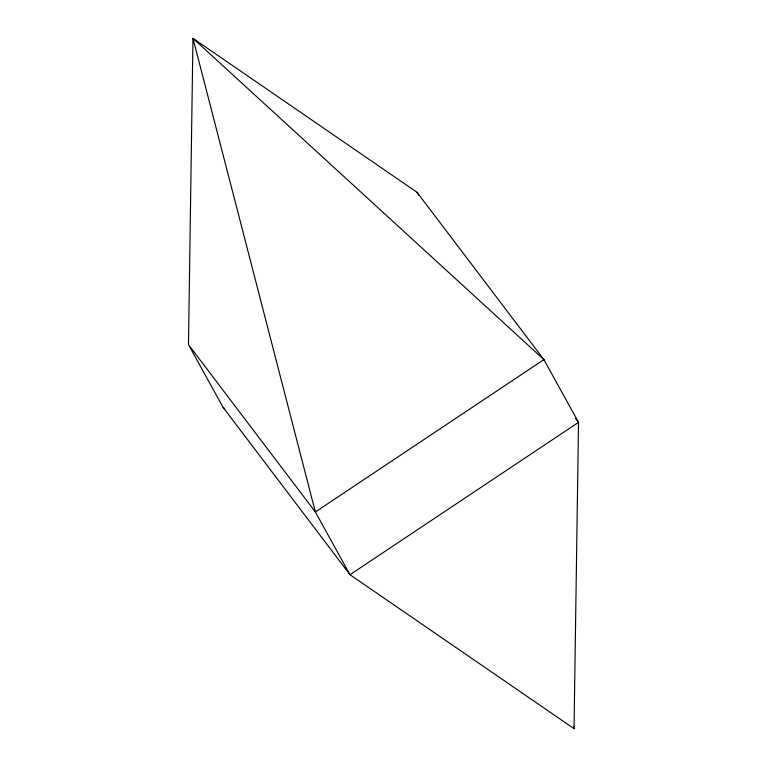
<?xml version="1.0" encoding="UTF-8"?>
<svg xmlns="http://www.w3.org/2000/svg" width="767" height="767" viewBox="0 0 767 767"><rect width="100%" height="100%" fill="white"/><g stroke="black" fill="none" stroke-linecap="round" stroke-linejoin="round"><path stroke-width="1.15" d="M188.471 344.642L192.968 38.35L416.999 192.277L543.889 359.608L578.529 422.358L574.032 728.65L350.001 574.723L223.111 407.392L188.471 344.642L315.362 511.972L350.001 574.723L578.529 422.358L575.653 418.561M223.111 407.392L224.875 409.012M416.999 192.277L418.734 195.412M573.438 726.33L574.032 728.65M543.889 359.608L315.362 511.972L192.968 38.35L543.889 359.608"/></g></svg>
